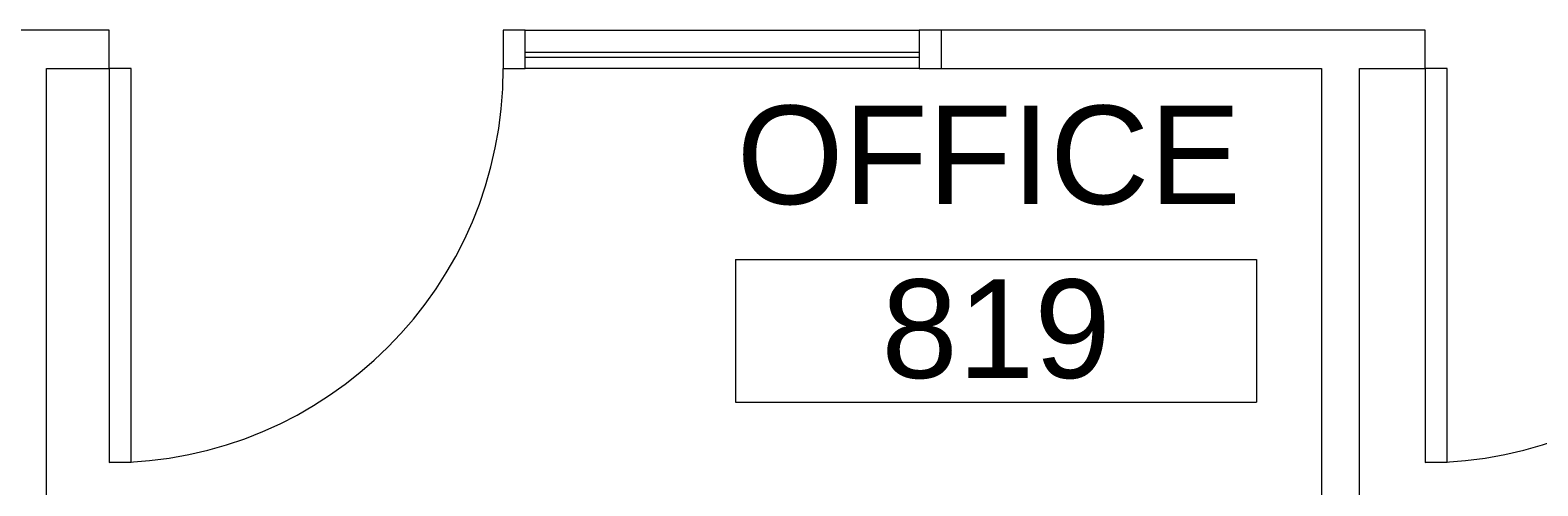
# Model space of a CAD drawing. Header units: inches. Extents: x 1 to 4637, y -664 to 702.
# Drawn here: x 1828.3 to 1966.1, y -532.9 to -491.2 of the extents above; entities that cross this region are included whole.
import ezdxf

# ---------------------------------------------------------------- set-up
doc = ezdxf.new("R2010")
doc.units = ezdxf.units.IN
doc.header["$MEASUREMENT"] = 0
for name, color, linetype, lineweight in [('A-AREA-IDEN', 2, 'Continuous', 20), ('A-DOOR', 31, 'Continuous', 9), ('A-DOOR-FRAM', 31, 'Continuous', 9), ('A-GLAZ', 151, 'Continuous', 9), ('I-WALL', 2, 'Continuous', 9)]:
    doc.layers.add(name, color=color, linetype=linetype, lineweight=lineweight)
doc.styles.add('Arial', font='arial.ttf', dxfattribs={"height": 9})

# ---------------------------------------------------------------- blocks, each defined once
blk = doc.blocks.new('Single-Flush - With Sidelight - 36_ x 96_-2457192-New Construction - Tel_Data_Elec Plan')
at = {"layer": 'A-DOOR', "color": 250, "lineweight": 20}
for p, q in [((-16, -1.75), (-18, -1.75)), ((-18, -1.75), (-18, -37.75)), ((-16, -37.75), (-16, -1.75)), ((-16, -37.75), (-18, -37.75))]:
    blk.add_line(p, q, dxfattribs=at)
at = {"layer": 'A-DOOR'}
blk.add_arc((-18, -1.75), 36, 270, 0, dxfattribs=at)
at = {"layer": 'A-DOOR-FRAM', "color": 250, "lineweight": 20}
blk.add_line((58, 1.75), (58, -1.75), dxfattribs=at)
at = {"layer": 'A-GLAZ', "color": 250, "lineweight": 20}
for p, q in [((20, -0.75), (20, -0.25)), ((20, -0.25), (56, -0.25)), ((56, -0.75), (20, -0.75)), ((56, -0.25), (56, -0.75))]:
    blk.add_line(p, q, dxfattribs=at)
blk = doc.blocks.new('FORM Room Tag - Name _ Number-2260771-New Construction - Tel_Data_Elec Plan')
at = {"layer": 'A-AREA-IDEN'}
for p, q in [((-0.2444, -0.0231), (-0.2444, -0.1589)), ((-0.2444, -0.0231), (0.2515, -0.0231)), ((0.2515, -0.0231), (0.2515, -0.1589)), ((-0.2444, -0.1589), (0.2515, -0.1589))]:
    blk.add_line(p, q, dxfattribs=at)

msp = doc.modelspace()

# ---------------------------------------------------------------- linework, layer by layer
at = {"layer": 'I-WALL', "color": 250, "lineweight": 20}
for p, q in [((1835.54, -491.23), (1820.54, -491.23)), ((1835.54, -494.73), (1835.54, -491.23)), ((1873.54, -491.23), (1871.54, -491.23)), ((1871.54, -491.23), (1871.54, -494.73)), ((1873.54, -494.73), (1873.54, -491.23)), ((1955.79, -491.23), (1909.54, -491.23)), ((1909.54, -491.23), (1909.54, -494.73)), ((1955.79, -494.73), (1955.79, -491.23)), ((1829.79, -642.6), (1829.79, -494.73)), ((1829.79, -494.73), (1835.54, -494.73)), ((1871.54, -494.73), (1873.54, -494.73)), ((1909.54, -494.73), (1946.29, -494.73)), ((1946.29, -494.73), (1946.29, -638.67)), ((1949.79, -638.67), (1949.79, -494.73)), ((1949.79, -494.73), (1955.79, -494.73))]:
    msp.add_line(p, q, dxfattribs=at)
at = {"layer": 'I-WALL', "lineweight": 13}
for p, q in [((1873.54, -491.23), (1909.54, -491.23)), ((1909.54, -494.73), (1873.54, -494.73))]:
    msp.add_line(p, q, dxfattribs=at)

# ---------------------------------------------------------------- block references
at = {"layer": 'A-AREA-IDEN', "xscale": 95.99999999999994, "yscale": 95.99999999999994, "zscale": 95.99999999999994}
msp.add_blockref('FORM Room Tag - Name _ Number-2260771-New Construction - Tel_Data_Elec Plan', (1916.23, -509.96), dxfattribs=at)
at = {"layer": 'A-DOOR', "lineweight": 13}
for p in [(1853.54, -492.98), (1973.79, -492.98)]:
    msp.add_blockref('Single-Flush - With Sidelight - 36_ x 96_-2457192-New Construction - Tel_Data_Elec Plan', p, dxfattribs=at)

# ---------------------------------------------------------------- texts
at = {"layer": 'A-AREA-IDEN', "lineweight": 9, "char_height": 9, "attachment_point": 1, "style": 'Arial'}
for s, insert, width in [('OFFICE', (1892.86, -498.12), 56.358), ('819', (1906.08, -514), 25.452)]:
    msp.add_mtext(s, dxfattribs=dict(at, insert=insert, width=width))

doc.saveas('drawing.dxf')
